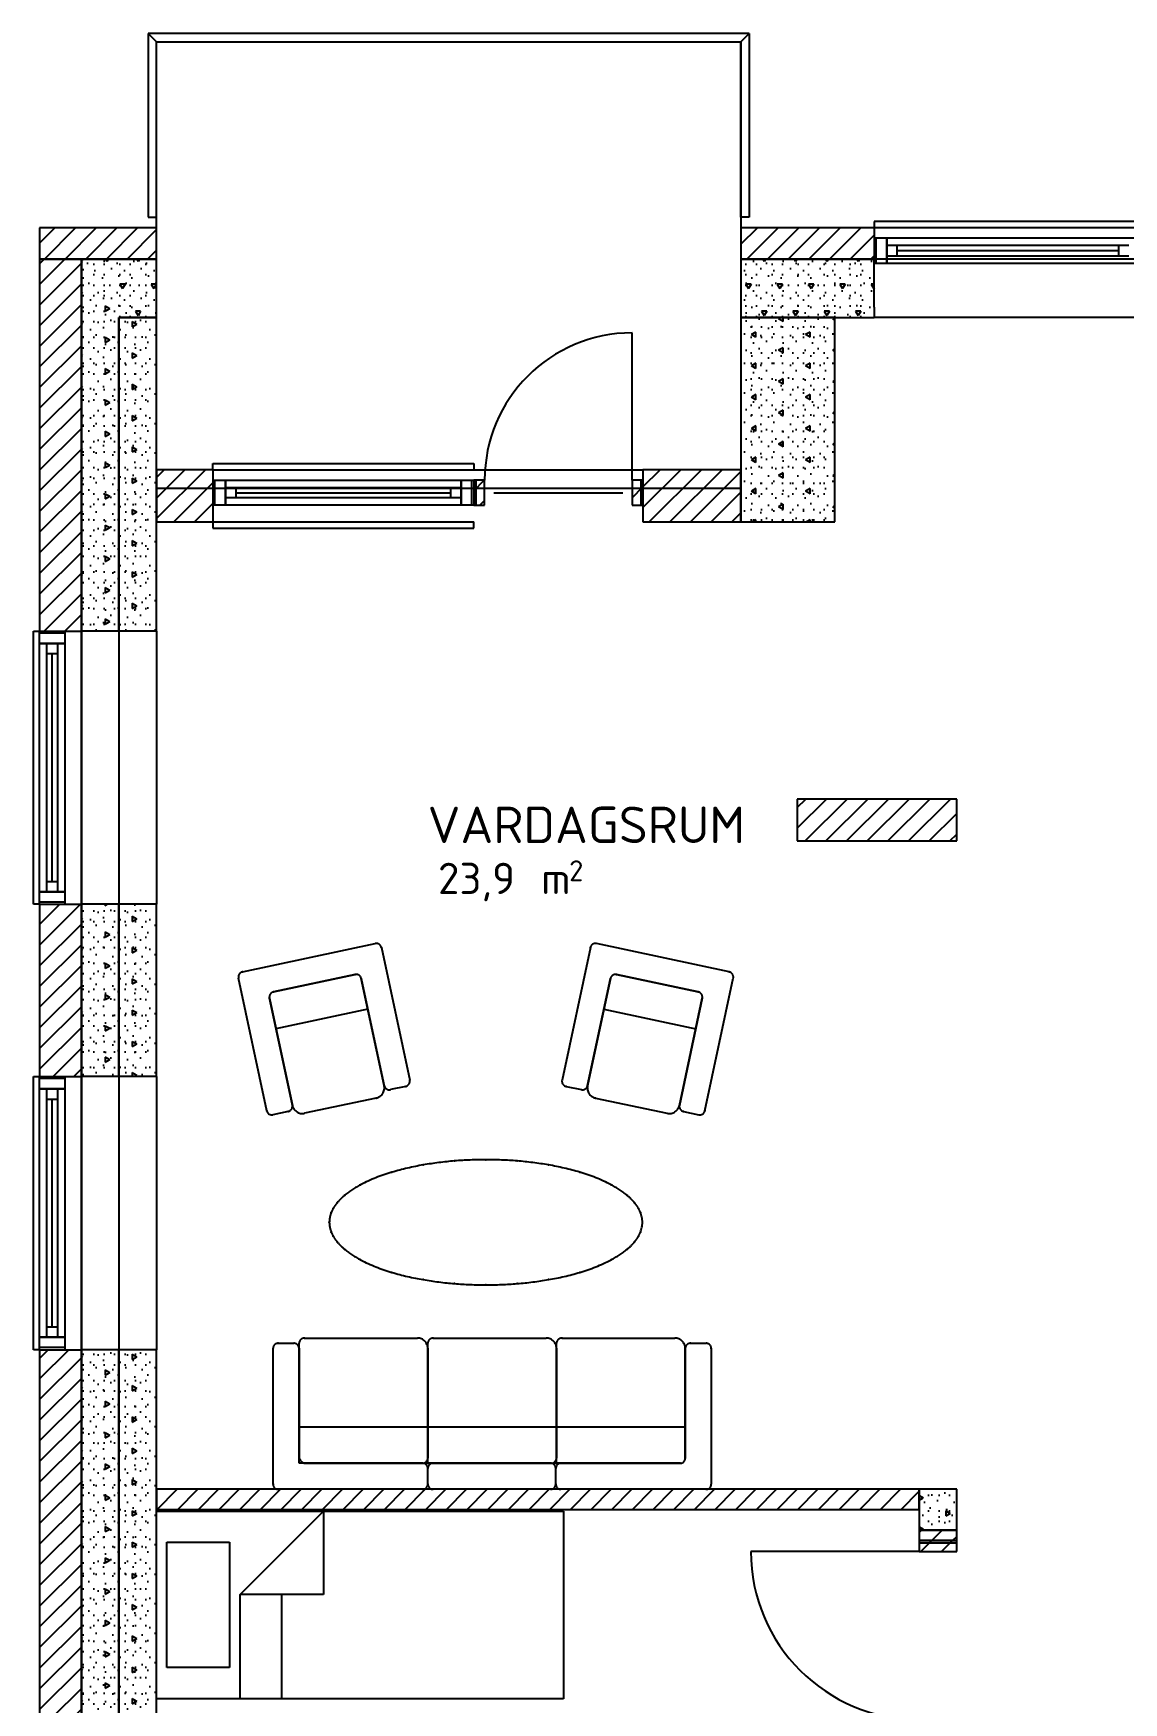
# Model space of a CAD drawing. Header units: metres. Extents: x -0.2 to 76.9, y -5.1 to 21.1.
# Drawn here: x -0.21 to 5.01, y 6.58 to 14.58 of the extents above; entities that cross this region are included whole.
import ezdxf
from ezdxf.enums import TextEntityAlignment as Align

# ---------------------------------------------------------------- set-up
doc = ezdxf.new("R2010")
doc.units = ezdxf.units.M
doc.linetypes.add('DASHED_4', pattern=[7, 4, -3])
for name, color, linetype in [('A-01SB-----', 3, 'Continuous'), ('A-01SC-----', 7, 'Continuous'), ('A-01SJ-----', 1, 'Continuous'), ('A-27B------', 7, 'Continuous'), ('A-42-------', 1, 'Continuous'), ('A-46---C---', 4, 'DASHED_4')]:
    doc.layers.add(name, color=color, linetype=linetype)
doc.layers.add('A-A-RUA----', color=3, linetype='Continuous', lineweight=0)
doc.styles.add('ISO', font='isocpeur.ttf')
pattern_1 = [(270, (0, 0), (0.2598076, 0), [0.025, -0.125]), (270, (0.1299, -0.075), (0.2598076, 0), [0.025, -0.125]), (330, (0, 0), (0.129904, 0.225), [0.025, -0.125]), (330, (-3e-17, -0.15), (0.129904, 0.225), [0.025, -0.125]), (30, (-5e-18, -0.025), (-0.129904, 0.225), [0.025, -0.125]), (30, (-3e-17, -0.175), (-0.129904, 0.225), [0.025, -0.125]), (270, (0.025, -5e-18), (0.05, 0), [0, -0.05, 0, -0.075]), (315, (0.025, -0.025), (0.03535534, 0.03535534), [0, -0.0375, 0, -0.0625])]
pattern_2 = [(180, (0, 0), (0, 0.2598076), [0.025, -0.125]), (180, (-0.075, -0.1299), (0, 0.2598076), [0.025, -0.125]), (240, (0, 0), (-0.225, 0.129904), [0.025, -0.125]), (240, (-0.15, 2e-17), (-0.225, 0.129904), [0.025, -0.125]), (300, (-0.025, 3e-18), (0.225, 0.129904), [0.025, -0.125]), (300, (-0.175, 2e-17), (0.225, 0.129904), [0.025, -0.125]), (180, (-3e-18, -0.025), (0, 0.05), [0, -0.05, 0, -0.075]), (225, (-0.025, -0.025), (-0.03535534, 0.03535534), [0, -0.0375, 0, -0.0625])]
pattern_3 = [(45, (0, 0), (-0.04949747, 0.04949747), [])]

# ---------------------------------------------------------------- blocks, each defined once
blk = doc.blocks.new('VARDAGSRUM_02_31', base_point=(2531.5, 10660.2))
at = {"layer": 'A-A-RUA----', "style": 'ISO'}
for tag, height, p in [('ROOM_NAME', 175, (1674.7, 10875.5)), ('bFrame', 150, (1724.7, 10606.2)), ('DUMMY_377', 150, (2123.8, 10606.2)), ('DUMMY_378', 100, (2352.8, 10617.7))]:
    blk.add_attdef(tag, text='', height=height, dxfattribs=at).set_placement(p, align=Align.TOP_LEFT)

msp = doc.modelspace()

# ---------------------------------------------------------------- hatches: boundary and pattern name
at = {"layer": 'A-01SB-----', "linetype": 'Continuous'}
h = msp.add_hatch(dxfattribs=at)
h.set_pattern_fill('BRANDSÄKRARE', color=256, scale=0.001, style=0, pattern_type=2)
h.set_pattern_definition(pattern_3)
h.paths.add_polyline_path([(0.3762, 7.5069), (4.0297, 7.5069), (4.0297, 7.6029), (0.3762, 7.6029)])
h = msp.add_hatch(dxfattribs=at)
h.set_pattern_fill('BRANDSÄKRARE', color=256, scale=0.001, style=0, pattern_type=2)
h.set_pattern_definition(pattern_3)
h.paths.add_polyline_path([(4.0297, 7.4069), (4.0297, 7.3569), (4.1257, 7.3569), (4.2097, 7.3569), (4.2097, 7.4069)])
at = {"layer": 'A-01SC-----', "linetype": 'Continuous'}
h = msp.add_hatch(dxfattribs=at)
h.set_pattern_fill('BRANDSÄKRARE', color=256, scale=0.001, style=0, pattern_type=2)
h.set_pattern_definition(pattern_3)
h.paths.add_polyline_path([(-0.1838, 13.5), (0.3762, 13.5), (0.3762, 13.65), (-0.1838, 13.65)])
h = msp.add_hatch(dxfattribs=at)
h.set_pattern_fill('BRANDSÄKRARE', color=256, scale=0.001, style=0, pattern_type=2)
h.set_pattern_definition(pattern_3)
h.paths.add_polyline_path([(3.1762, 13.65), (3.1762, 13.5), (3.8144, 13.5), (3.8144, 13.6), (3.8144, 13.65)])
h = msp.add_hatch(dxfattribs=at)
h.set_pattern_fill('BRANDSÄKRARE', color=256, scale=0.001, style=0, pattern_type=2)
h.set_pattern_definition(pattern_3)
h.paths.add_polyline_path([(-0.1838, 13.499), (-0.1838, 11.717), (-0.0638, 11.717), (0.0162, 11.717), (0.0162, 13.499)])
h = msp.add_hatch(dxfattribs=at)
h.set_pattern_fill('BETONG__STD_', color=256, scale=0.001, style=0, pattern_type=2)
h.set_pattern_definition(pattern_1)
h.paths.add_polyline_path([(0.1962, 13.22), (0.0162, 13.5), (0.0162, 11.717), (0.1962, 11.717)])
h = msp.add_hatch(dxfattribs=at)
h.set_pattern_fill('BETONG__STD_', color=256, scale=0.001, style=0, pattern_type=2)
h.set_pattern_definition(pattern_2)
h.paths.add_polyline_path([(0.1962, 13.22), (0.3762, 13.22), (0.3762, 13.5), (0.0162, 13.5)])
h = msp.add_hatch(dxfattribs=at)
h.set_pattern_fill('BETONG__STD_', color=256, scale=0.001, style=0, pattern_type=2)
h.set_pattern_definition(pattern_2)
h.paths.add_polyline_path([(3.8144, 13.22), (3.8144, 13.5), (3.1762, 13.5), (3.1762, 13.22)])
h = msp.add_hatch(dxfattribs=at)
h.set_pattern_fill('BRANDSÄKRARE', color=256, scale=0.001, style=0, pattern_type=2)
h.set_pattern_definition(pattern_3)
h.paths.add_polyline_path([(0.3762, 12.49), (0.3762, 12.24), (0.6462, 12.24), (0.6462, 12.32), (0.6462, 12.44), (0.6462, 12.49)])
h = msp.add_hatch(dxfattribs=at)
h.set_pattern_fill('BRANDSÄKRARE', color=256, scale=0.001, style=0, pattern_type=2)
h.set_pattern_definition(pattern_3)
h.paths.add_polyline_path([(2.7062, 12.44), (2.7062, 12.32), (2.7062, 12.24), (3.1762, 12.24), (3.1762, 12.49), (2.7062, 12.49)])
h = msp.add_hatch(dxfattribs=at)
h.set_pattern_fill('BRANDSÄKRARE', color=256, scale=0.001, style=0, pattern_type=2)
h.set_pattern_definition(pattern_3)
h.paths.add_polyline_path([(-0.1838, 9.5822), (-0.0638, 9.5822), (0.0162, 9.5822), (0.0162, 10.407), (-0.0638, 10.407), (-0.1838, 10.407)])
h = msp.add_hatch(dxfattribs=at)
h.set_pattern_fill('BETONG__STD_', color=256, scale=0.001, style=0, pattern_type=2)
h.set_pattern_definition(pattern_1)
h.paths.add_polyline_path([(0.1962, 10.407), (0.0162, 10.407), (0.0162, 9.5822), (0.1962, 9.5822)])
h = msp.add_hatch(dxfattribs=at)
h.set_pattern_fill('BRANDSÄKRARE', color=256, scale=0.001, style=0, pattern_type=2)
h.set_pattern_definition(pattern_3)
h.paths.add_polyline_path([(-0.1838, 6.5089), (-0.1338, 6.5089), (-0.0138, 6.5089), (0.0162, 6.5089), (0.0162, 8.2722), (-0.0638, 8.2722), (-0.1838, 8.2722)])
h = msp.add_hatch(dxfattribs=at)
h.set_pattern_fill('BETONG__STD_', color=256, scale=0.001, style=0, pattern_type=2)
h.set_pattern_definition(pattern_1)
h.paths.add_polyline_path([(0.1962, 8.2722), (0.0162, 8.2722), (0.0162, 6.5089), (0.1962, 6.5089)])
at = {"layer": 'A-27B------', "linetype": 'Continuous'}
h = msp.add_hatch(dxfattribs=at)
h.set_pattern_fill('BETONG__STD_', color=256, scale=0.001, style=0, pattern_type=2)
h.set_pattern_definition(pattern_1)
h.paths.add_polyline_path([(0.3762, 13.22), (0.1962, 13.22), (0.1962, 11.717), (0.3762, 11.717)])
h = msp.add_hatch(dxfattribs=at)
h.set_pattern_fill('BETONG__STD_', color=256, scale=0.001, style=0, pattern_type=2)
h.set_pattern_definition([(90, (0, 0), (-0.2598076, 0), [0.025, -0.125]), (90, (-0.1299, 0.075), (-0.2598076, 0), [0.025, -0.125]), (150, (0, 0), (0.129904, 0.225), [0.025, -0.125]), (150, (9e-18, 0.15), (0.129904, 0.225), [0.025, -0.125]), (210, (2e-18, 0.025), (-0.129904, 0.225), [0.025, -0.125]), (210, (1e-17, 0.175), (-0.129904, 0.225), [0.025, -0.125]), (90, (-0.025, 2e-18), (-0.05, 0), [0, -0.05, 0, -0.075]), (135, (-0.025, 0.025), (0.03535534, 0.03535534), [0, -0.0375, 0, -0.0625])])
h.paths.add_polyline_path([(3.1762, 13.22), (3.1762, 12.24), (3.6262, 12.24), (3.6262, 13.22)])
h = msp.add_hatch(dxfattribs=at)
h.set_pattern_fill('BRANDSÄKRARE', color=256, scale=0.001, style=0, pattern_type=2)
h.set_pattern_definition(pattern_3)
h.paths.add_polyline_path([(3.4462, 10.711), (4.2097, 10.711), (4.2097, 10.911), (3.4462, 10.911)])
h = msp.add_hatch(dxfattribs=at)
h.set_pattern_fill('BETONG__STD_', color=256, scale=0.001, style=0, pattern_type=2)
h.set_pattern_definition(pattern_1)
h.paths.add_polyline_path([(0.3762, 10.407), (0.1962, 10.407), (0.1962, 9.5822), (0.3762, 9.5822)])
h = msp.add_hatch(dxfattribs=at)
h.set_pattern_fill('BETONG__STD_', color=256, scale=0.001, style=0, pattern_type=2)
h.set_pattern_definition(pattern_1)
h.paths.add_polyline_path([(0.3762, 8.2722), (0.1962, 8.2722), (0.1962, 6.5089), (0.3762, 6.5089)])
h = msp.add_hatch(dxfattribs=at)
h.set_pattern_fill('BETONG__STD_', color=256, scale=0.001, style=0, pattern_type=2)
h.set_pattern_definition(pattern_1)
h.paths.add_polyline_path([(4.0297, 7.6029), (4.0297, 7.4069), (4.2097, 7.4069), (4.2097, 7.6029)])
at = {"layer": 'A-42-------', "linetype": 'Continuous'}
h = msp.add_hatch(dxfattribs=at)
h.set_pattern_fill('BRANDSÄKRARE', color=256, scale=0.001, style=0, pattern_type=2)
h.set_pattern_definition(pattern_3)
h.paths.add_polyline_path([(1.9482, 12.32), (1.9482, 12.44), (1.8962, 12.44), (1.8962, 12.32)])
h = msp.add_hatch(dxfattribs=at)
h.set_pattern_fill('BRANDSÄKRARE', color=256, scale=0.001, style=0, pattern_type=2)
h.set_pattern_definition(pattern_3)
h.paths.add_polyline_path([(2.7062, 12.32), (2.7062, 12.44), (2.6542, 12.44), (2.6542, 12.32)])
h = msp.add_hatch(dxfattribs=at)
h.set_pattern_fill('BRANDSÄKRARE', color=256, scale=0.001, style=0, pattern_type=2)
h.set_pattern_definition(pattern_3)
h.paths.add_polyline_path([(4.2097, 7.3569), (4.0297, 7.3569), (4.0297, 7.3049), (4.2097, 7.3049)])

# ---------------------------------------------------------------- linework, layer by layer
at = {"layer": 'A-01SB-----'}
for p, q in [((4.0297, 7.3569), (4.1257, 7.3569)), ((4.1257, 7.3569), (4.2097, 7.3569))]:
    msp.add_line(p, q, dxfattribs=at)
at = {"layer": 'A-01SB-----', "flags": 128}
for points in [[(4.0297, 7.6029), (0.3762, 7.6029)], [(0.3762, 7.6029), (0.3762, 7.5069)], [(4.0297, 7.5069), (4.0297, 7.6029)], [(0.3762, 7.5069), (4.0297, 7.5069)], [(4.0297, 7.4069), (4.0297, 7.3569)], [(4.2097, 7.4069), (4.0297, 7.4069)], [(4.2097, 7.3569), (4.2097, 7.4069)]]:
    msp.add_lwpolyline(points, dxfattribs=at)
at = {"layer": 'A-01SC-----'}
for p, q in [((3.8144, 13.65), (3.8144, 13.6)), ((3.8144, 13.6), (3.8144, 13.5)), ((0.6462, 12.49), (0.6462, 12.44)), ((2.7062, 12.49), (2.7062, 12.44)), ((0.6462, 12.44), (0.6462, 12.32)), ((2.7062, 12.44), (2.7062, 12.32)), ((0.6462, 12.32), (0.6462, 12.24)), ((2.7062, 12.32), (2.7062, 12.24)), ((-0.1838, 11.717), (-0.0638, 11.717)), ((-0.0638, 11.717), (0.0162, 11.717)), ((-0.1838, 10.407), (-0.0638, 10.407)), ((-0.0638, 10.407), (0.0162, 10.407)), ((-0.1838, 9.5822), (-0.0638, 9.5822)), ((-0.0638, 9.5822), (0.0162, 9.5822)), ((-0.1838, 8.2722), (-0.0638, 8.2722)), ((-0.0638, 8.2722), (0.0162, 8.2722))]:
    msp.add_line(p, q, dxfattribs=at)
at = {"layer": 'A-01SC-----', "flags": 128}
for points in [[(0.3762, 13.65), (-0.1838, 13.65)], [(-0.1838, 13.65), (-0.1838, 13.5)], [(0.3762, 13.5), (0.3762, 13.65)], [(3.8144, 13.65), (3.1762, 13.65)], [(3.1762, 13.65), (3.1762, 13.5)], [(-0.1838, 13.5), (0.3762, 13.5)], [(-0.1838, 13.499), (-0.1838, 11.717)], [(0.0162, 13.499), (-0.1838, 13.499)], [(0.0162, 13.5), (0.0162, 11.717)], [(0.3762, 13.5), (0.0162, 13.5)], [(0.0162, 11.717), (0.0162, 13.499)], [(0.3762, 13.22), (0.3762, 13.5)], [(3.8144, 13.5), (3.1762, 13.5)], [(3.1762, 13.5), (3.1762, 13.22)], [(3.1762, 13.5), (3.8144, 13.5)], [(0.1962, 11.717), (0.1962, 13.22)], [(0.1962, 13.22), (0.3762, 13.22)], [(3.1762, 13.22), (3.8144, 13.22)], [(0.6462, 12.49), (0.3762, 12.49)], [(0.3762, 12.49), (0.3762, 12.24)], [(3.1762, 12.49), (2.7062, 12.49)], [(3.1762, 12.24), (3.1762, 12.49)], [(0.3762, 12.24), (0.6462, 12.24)], [(2.7062, 12.24), (3.1762, 12.24)], [(-0.1838, 10.407), (-0.1838, 9.5822)], [(0.0162, 10.407), (0.0162, 9.5822)], [(0.0162, 9.5822), (0.0162, 10.407)], [(0.1962, 9.5822), (0.1962, 10.407)], [(-0.1838, 8.2722), (-0.1838, 6.5089)], [(0.0162, 8.2722), (0.0162, 6.5089)], [(0.0162, 6.5089), (0.0162, 8.2722)], [(0.1962, 6.5089), (0.1962, 8.2722)]]:
    msp.add_lwpolyline(points, dxfattribs=at)
at = {"layer": 'A-01SJ-----'}
for p, q in [((3.2162, 14.5816), (0.3362, 14.5816)), ((0.3362, 14.5816), (0.3762, 14.5416)), ((0.3762, 14.5416), (0.3362, 14.5816)), ((0.3362, 14.5816), (0.3362, 13.7)), ((3.1762, 14.5416), (3.2162, 14.5816)), ((3.1762, 14.5416), (3.2162, 14.5816)), ((3.2162, 14.5816), (3.2162, 13.7)), ((0.3762, 14.5416), (3.1762, 14.5416)), ((0.3762, 13.7), (0.3762, 14.5416)), ((3.1762, 13.7), (3.1762, 14.5416)), ((0.3362, 13.7), (0.3762, 13.7)), ((3.2162, 13.7), (3.1762, 13.7))]:
    msp.add_line(p, q, dxfattribs=at)
at = {"layer": 'A-01SJ-----', "flags": 128}
msp.add_lwpolyline([(3.1762, 12.3997), (0.3762, 12.3997), (0.3762, 14.5416), (3.1762, 14.5416)], close=True, dxfattribs=at)
at = {"layer": 'A-27B------', "flags": 128}
for points in [[(0.3762, 13.22), (0.1962, 13.22)], [(0.1962, 13.22), (0.1962, 11.717)], [(0.3762, 11.717), (0.3762, 13.22)], [(3.1762, 13.22), (3.1762, 12.24)], [(3.6262, 13.22), (3.1762, 13.22)], [(3.6262, 12.24), (3.6262, 13.22)], [(3.1762, 12.24), (3.6262, 12.24)], [(4.2097, 10.911), (3.4462, 10.911)], [(3.4462, 10.911), (3.4462, 10.711)], [(4.2097, 10.711), (4.2097, 10.911)], [(3.4462, 10.711), (4.2097, 10.711)], [(0.1962, 10.407), (0.1962, 9.5822)], [(0.3762, 9.5822), (0.3762, 10.407)], [(0.1962, 8.2722), (0.1962, 6.5089)], [(0.3762, 6.5089), (0.3762, 8.2722)], [(4.0297, 7.6029), (4.0297, 7.4069)], [(4.2097, 7.6029), (4.0297, 7.6029)], [(4.2097, 7.4069), (4.2097, 7.6029)], [(4.0297, 7.4069), (4.2097, 7.4069)]]:
    msp.add_lwpolyline(points, dxfattribs=at)
at = {"layer": 'A-42-------'}
for p, q in [((6.3244, 13.68), (3.8144, 13.68)), ((3.8144, 13.68), (3.8144, 13.65)), ((6.3244, 13.65), (3.8144, 13.65)), ((3.8744, 13.6), (3.8144, 13.6)), ((3.8144, 13.6), (3.8144, 13.5)), ((3.8244, 13.48), (3.8244, 13.6)), ((6.2644, 13.6), (3.8744, 13.6)), ((3.8744, 13.6), (3.8744, 13.515)), ((3.8744, 13.515), (3.8744, 13.6)), ((3.9244, 13.565), (3.8744, 13.565)), ((3.8744, 13.565), (3.8744, 13.515)), ((4.9844, 13.565), (3.9244, 13.565)), ((3.9244, 13.515), (3.9244, 13.565)), ((4.9844, 13.54), (3.9244, 13.54)), ((5.0344, 13.565), (4.9844, 13.565)), ((4.9844, 13.565), (4.9844, 13.515)), ((3.8144, 13.27), (3.8144, 13.5)), ((6.3244, 13.5), (3.8144, 13.5)), ((6.3244, 13.5), (3.8144, 13.5)), ((3.8144, 13.48), (3.8744, 13.48)), ((3.8744, 13.515), (3.8744, 13.48)), ((3.8744, 13.48), (3.8744, 13.515)), ((3.8744, 13.515), (3.9244, 13.515)), ((3.8744, 13.48), (6.2644, 13.48)), ((3.9244, 13.515), (4.9844, 13.515)), ((4.9844, 13.515), (5.0344, 13.515)), ((3.8144, 13.27), (3.8144, 13.22)), ((6.3244, 13.22), (3.8144, 13.22)), ((2.6542, 12.44), (2.6542, 13.146)), ((0.6462, 12.49), (0.6462, 12.52)), ((0.6462, 12.52), (1.8962, 12.52)), ((0.6462, 12.49), (1.8962, 12.49)), ((1.8962, 12.52), (1.8962, 12.49)), ((1.8962, 12.49), (2.7062, 12.49)), ((0.6462, 12.44), (0.7062, 12.44)), ((0.6462, 12.44), (0.6462, 12.32)), ((0.6562, 12.32), (0.6562, 12.44)), ((0.7062, 12.44), (1.8362, 12.44)), ((0.7062, 12.355), (0.7062, 12.44)), ((0.7062, 12.44), (0.7062, 12.355)), ((0.7062, 12.405), (0.7562, 12.405)), ((0.7062, 12.355), (0.7062, 12.405)), ((0.7562, 12.405), (1.7862, 12.405)), ((0.7562, 12.405), (0.7562, 12.355)), ((1.7862, 12.355), (1.7862, 12.405)), ((1.7862, 12.405), (1.8362, 12.405)), ((1.8362, 12.44), (1.8362, 12.355)), ((1.8362, 12.355), (1.8362, 12.44)), ((1.8362, 12.44), (1.8962, 12.44)), ((1.8362, 12.405), (1.8362, 12.355)), ((1.8862, 12.32), (1.8862, 12.44)), ((1.8962, 12.44), (1.8962, 12.32)), ((1.9482, 12.44), (1.8962, 12.44)), ((1.8962, 12.44), (1.8962, 12.32)), ((1.8962, 12.44), (1.8962, 12.32)), ((1.9062, 12.44), (1.9062, 12.32)), ((1.9482, 12.32), (1.9482, 12.44)), ((2.7062, 12.44), (2.6542, 12.44)), ((2.6542, 12.44), (2.6542, 12.32)), ((2.6962, 12.44), (2.6962, 12.32)), ((2.7062, 12.32), (2.7062, 12.44)), ((2.7062, 12.44), (2.7062, 12.32)), ((0.7062, 12.32), (0.7062, 12.355)), ((0.7062, 12.355), (0.7062, 12.32)), ((0.7562, 12.355), (0.7062, 12.355)), ((0.7562, 12.38), (1.7862, 12.38)), ((1.7862, 12.355), (0.7562, 12.355)), ((1.8362, 12.355), (1.7862, 12.355)), ((1.8362, 12.355), (1.8362, 12.32)), ((1.8362, 12.32), (1.8362, 12.355)), ((1.9922, 12.38), (2.6102, 12.38)), ((0.7062, 12.32), (0.6462, 12.32)), ((1.8362, 12.32), (0.7062, 12.32)), ((1.8962, 12.32), (1.8362, 12.32)), ((1.8962, 12.32), (1.9482, 12.32)), ((2.6542, 12.32), (2.7062, 12.32)), ((0.6462, 12.24), (1.8962, 12.24)), ((0.6462, 12.24), (0.6462, 12.21)), ((0.6462, 12.21), (1.8962, 12.21)), ((1.8962, 12.21), (1.8962, 12.24)), ((-0.2138, 10.407), (-0.2138, 11.717)), ((-0.2138, 11.717), (-0.1838, 11.717)), ((-0.1838, 10.407), (-0.1838, 11.717)), ((-0.1838, 11.657), (-0.1838, 11.717)), ((-0.1838, 11.717), (-0.0638, 11.717)), ((-0.0638, 11.707), (-0.1838, 11.707)), ((-0.0638, 11.717), (-0.0638, 11.657)), ((0.1962, 11.717), (0.0162, 11.717)), ((0.0162, 11.717), (0.0162, 10.407)), ((0.0162, 10.407), (0.0162, 11.717)), ((0.1962, 11.717), (0.1962, 10.407)), ((0.3762, 11.717), (0.1962, 11.717)), ((0.1962, 11.717), (0.1962, 10.407)), ((0.3762, 11.717), (0.3762, 10.407)), ((-0.1838, 11.657), (-0.0988, 11.657)), ((-0.1838, 10.467), (-0.1838, 11.657)), ((-0.0988, 11.657), (-0.1838, 11.657)), ((-0.1488, 11.607), (-0.1488, 11.657)), ((-0.1488, 11.657), (-0.0988, 11.657)), ((-0.1488, 10.517), (-0.1488, 11.607)), ((-0.0988, 11.607), (-0.1488, 11.607)), ((-0.1238, 10.517), (-0.1238, 11.607)), ((-0.0988, 11.657), (-0.0638, 11.657)), ((-0.0638, 11.657), (-0.0988, 11.657)), ((-0.0988, 11.657), (-0.0988, 11.607)), ((-0.0988, 11.607), (-0.0988, 10.517)), ((-0.0638, 11.657), (-0.0638, 10.467)), ((-0.1488, 10.467), (-0.1488, 10.517)), ((-0.1488, 10.517), (-0.0988, 10.517)), ((-0.0988, 10.517), (-0.0988, 10.467)), ((-0.1838, 10.407), (-0.2138, 10.407)), ((-0.0988, 10.467), (-0.1838, 10.467)), ((-0.1838, 10.407), (-0.1838, 10.467)), ((-0.1838, 10.467), (-0.0988, 10.467)), ((-0.0638, 10.417), (-0.1838, 10.417)), ((-0.1838, 10.407), (-0.0638, 10.407)), ((-0.0988, 10.467), (-0.1488, 10.467)), ((-0.0638, 10.467), (-0.0988, 10.467)), ((-0.0988, 10.467), (-0.0638, 10.467)), ((-0.0638, 10.467), (-0.0638, 10.407)), ((0.1962, 10.407), (0.0162, 10.407)), ((0.3762, 10.407), (0.1962, 10.407)), ((-0.2138, 8.2722), (-0.2138, 9.5822)), ((-0.2138, 9.5822), (-0.1838, 9.5822)), ((-0.1838, 8.2722), (-0.1838, 9.5822)), ((-0.1838, 9.5222), (-0.1838, 9.5822)), ((-0.1838, 9.5822), (-0.0638, 9.5822)), ((-0.0638, 9.5722), (-0.1838, 9.5722)), ((-0.1838, 9.5222), (-0.0988, 9.5222)), ((-0.1838, 8.3322), (-0.1838, 9.5222)), ((-0.0988, 9.5222), (-0.1838, 9.5222)), ((-0.1488, 9.4722), (-0.1488, 9.5222)), ((-0.1488, 9.5222), (-0.0988, 9.5222)), ((-0.0988, 9.5222), (-0.0638, 9.5222)), ((-0.0638, 9.5222), (-0.0988, 9.5222)), ((-0.0988, 9.5222), (-0.0988, 9.4722)), ((-0.0638, 9.5822), (-0.0638, 9.5222)), ((-0.0638, 9.5222), (-0.0638, 8.3322)), ((0.1962, 9.5822), (0.0162, 9.5822)), ((0.0162, 9.5822), (0.0162, 8.2722)), ((0.0162, 8.2722), (0.0162, 9.5822)), ((0.1962, 9.5822), (0.1962, 8.2722)), ((0.3762, 9.5822), (0.1962, 9.5822)), ((0.1962, 9.5822), (0.1962, 8.2722)), ((0.3762, 9.5822), (0.3762, 8.2722)), ((-0.1488, 8.3822), (-0.1488, 9.4722)), ((-0.0988, 9.4722), (-0.1488, 9.4722)), ((-0.1238, 8.3822), (-0.1238, 9.4722)), ((-0.0988, 9.4722), (-0.0988, 8.3822)), ((-0.0988, 8.3322), (-0.1838, 8.3322)), ((-0.1838, 8.2722), (-0.1838, 8.3322)), ((-0.1838, 8.3322), (-0.0988, 8.3322)), ((-0.1488, 8.3322), (-0.1488, 8.3822)), ((-0.1488, 8.3822), (-0.0988, 8.3822)), ((-0.0988, 8.3322), (-0.1488, 8.3322)), ((-0.0988, 8.3822), (-0.0988, 8.3322)), ((-0.0638, 8.3322), (-0.0988, 8.3322)), ((-0.0988, 8.3322), (-0.0638, 8.3322)), ((-0.0638, 8.3322), (-0.0638, 8.2722)), ((-0.1838, 8.2722), (-0.2138, 8.2722)), ((-0.0638, 8.2822), (-0.1838, 8.2822)), ((-0.1838, 8.2722), (-0.0638, 8.2722)), ((0.1962, 8.2722), (0.0162, 8.2722)), ((0.3762, 8.2722), (0.1962, 8.2722)), ((4.0297, 7.3049), (3.2237, 7.3049)), ((4.2097, 7.3569), (4.0297, 7.3569)), ((4.0297, 7.3569), (4.0297, 7.3049)), ((4.0297, 7.3569), (4.1257, 7.3569)), ((4.0297, 7.3469), (4.2097, 7.3469)), ((4.0297, 7.3049), (4.2097, 7.3049)), ((4.2097, 7.3049), (4.2097, 7.3569))]:
    msp.add_line(p, q, dxfattribs=at)
for centre, radius, start, end in [((2.6542, 12.44), 0.706, 90, 180), ((4.0297, 7.3049), 0.806, 180, 270)]:
    msp.add_arc(centre, radius, start, end, dxfattribs=at)
at = {"layer": 'A-46---C---'}
for p, q in [((0.7879, 10.083), (1.4236, 10.2188)), ((1.4532, 10.1996), (1.589, 9.5639)), ((2.4547, 10.1996), (2.319, 9.5639)), ((3.12, 10.083), (2.4844, 10.2188)), ((0.9044, 9.4177), (0.7687, 10.0534)), ((1.3274, 10.0704), (0.9363, 9.9869)), ((0.9363, 9.9869), (1.3274, 10.0704)), ((1.4667, 9.5378), (1.3571, 10.0512)), ((1.3571, 10.0512), (1.4668, 9.5373)), ((2.5508, 10.0512), (2.4411, 9.5373)), ((2.4412, 9.5378), (2.5508, 10.0512)), ((2.5805, 10.0704), (2.9717, 9.9869)), ((2.9717, 9.9869), (2.5805, 10.0704)), ((3.0035, 9.4177), (3.1393, 10.0534)), ((0.917, 9.9572), (1.0268, 9.4433)), ((1.0268, 9.4433), (0.917, 9.9572)), ((2.9909, 9.9572), (2.8812, 9.4433)), ((2.8812, 9.4433), (2.9909, 9.9572)), ((1.3884, 9.9045), (0.9484, 9.8105)), ((2.5195, 9.9045), (2.9596, 9.8105)), ((1.5698, 9.5342), (1.4964, 9.5186)), ((1.589, 9.5639), (1.589, 9.5638)), ((2.319, 9.5639), (2.3189, 9.5638)), ((2.3382, 9.5342), (2.4115, 9.5186)), ((1.4288, 9.4785), (1.0855, 9.4053)), ((2.4792, 9.4785), (2.8224, 9.4053)), ((1.0074, 9.4141), (0.9341, 9.3985)), ((2.9005, 9.4141), (2.9739, 9.3985)), ((1.0856, 8.3279), (1.6263, 8.3279)), ((1.7023, 8.3279), (2.243, 8.3279)), ((2.319, 8.3279), (2.8597, 8.3279)), ((0.9342, 7.6279), (0.9342, 8.2779)), ((0.9592, 8.3029), (1.0342, 8.3029)), ((1.0592, 7.7279), (1.0592, 8.3029)), ((1.0592, 8.2779), (1.0592, 7.7529)), ((1.6758, 7.7279), (1.6758, 8.3029)), ((1.6758, 8.2784), (1.6758, 7.7529)), ((2.2925, 7.7279), (2.2925, 8.3029)), ((2.2925, 8.2784), (2.2925, 7.7529)), ((2.9092, 7.7529), (2.9092, 8.2784)), ((2.9092, 8.2784), (2.9092, 7.7529)), ((2.9342, 8.3029), (3.0092, 8.3029)), ((3.0342, 8.2779), (3.0342, 7.6279)), ((1.0592, 7.9029), (2.9092, 7.9029)), ((1.6508, 7.7279), (1.0592, 7.7279)), ((1.0842, 7.7279), (2.8842, 7.7279)), ((2.2675, 7.7279), (1.6758, 7.7279)), ((1.6758, 7.6279), (1.6758, 7.7029)), ((1.6758, 7.6279), (1.6758, 7.7029)), ((2.2889, 7.6279), (2.2889, 7.7029)), ((2.2889, 7.6279), (2.2889, 7.7029)), ((2.8842, 7.7279), (2.2925, 7.7279)), ((3.0092, 7.6029), (0.9592, 7.6029)), ((0.3762, 6.5989), (0.3762, 7.4989)), ((0.3762, 7.4989), (2.3262, 7.4989)), ((0.7762, 7.0989), (1.1762, 7.4989)), ((1.1762, 7.4989), (1.1762, 7.0989)), ((2.3262, 7.4989), (2.3262, 6.5989)), ((0.4262, 6.7489), (0.4262, 7.3489)), ((0.4262, 7.3489), (0.7262, 7.3489)), ((0.7262, 7.3489), (0.7262, 6.7489)), ((1.1762, 7.0989), (0.7762, 7.0989)), ((0.7762, 6.5989), (0.7762, 7.0989)), ((0.9762, 6.5989), (0.9762, 7.0989)), ((0.7262, 6.7489), (0.4262, 6.7489)), ((2.3262, 6.5989), (0.3762, 6.5989))]:
    msp.add_line(p, q, dxfattribs=at)
for centre, radius, start, end in [((1.4292, 10.195), 0.0245, 10.79598, 103.31379), ((2.4787, 10.195), 0.0245, 76.68621, 169.20402), ((0.7931, 10.0586), 0.025, 102.05489, 192.05489), ((3.1148, 10.0586), 0.025, 347.94511, 77.94511), ((1.3327, 10.046), 0.025, 12.05489, 102.05489), ((1.3327, 10.046), 0.025, 12.05489, 102.05489), ((2.5753, 10.046), 0.025, 77.94511, 167.94511), ((2.5753, 10.046), 0.025, 77.94511, 167.94511), ((0.9415, 9.9625), 0.025, 102.05489, 192.05489), ((0.9415, 9.9625), 0.025, 102.05489, 192.05489), ((2.9665, 9.9625), 0.025, 347.94511, 77.94511), ((2.9665, 9.9625), 0.025, 347.94511, 77.94511), ((1.4184, 9.527), 0.0495, 282.05489, 12.05489), ((1.4912, 9.543), 0.025, 192.05489, 282.05489), ((1.5645, 9.5587), 0.025, 282.05552, 11.73523), ((2.3434, 9.5587), 0.025, 168.26477, 257.94448), ((2.4168, 9.543), 0.025, 257.94511, 347.94511), ((2.4895, 9.527), 0.0495, 167.94511, 257.94511), ((1.0022, 9.4386), 0.025, 282.06184, 10.94437), ((1.0752, 9.4537), 0.0495, 192.05489, 282.05489), ((2.8327, 9.4537), 0.0495, 257.94511, 347.94511), ((2.9057, 9.4386), 0.025, 169.05563, 257.93816), ((0.9289, 9.4229), 0.025, 192.05489, 282.05489), ((2.9791, 9.4229), 0.025, 257.94511, 347.94511), ((1.7308, 8.3382), 0.8168, 106.12558, 117.47725), ((1.8761, 7.8653), 1.3114, 99.7511, 106.48402), ((1.9379, 7.5167), 1.6655, 94.61143, 99.81476), ((1.9535, 7.3354), 1.8475, 89.98544, 94.64248), ((1.9544, 7.3343), 1.8486, 85.35889, 90.01319), ((1.9706, 7.5211), 1.661, 80.1783, 85.39551), ((2.0349, 7.8784), 1.298, 73.48122, 80.28366), ((2.1748, 8.3325), 0.8229, 62.56535, 73.83182), ((1.5618, 8.6645), 0.4493, 117.55205, 129.01299), ((2.3424, 8.6588), 0.456, 51.07265, 62.36232), ((1.3916, 8.8523), 0.1948, 140.39326, 150.00048), ((1.4514, 8.8017), 0.2732, 129.14709, 140.22613), ((2.4549, 8.8002), 0.2754, 39.81838, 50.80839), ((2.5163, 8.8523), 0.1949, 30.00168, 39.60458), ((1.3309, 8.8823), 0.1269, 157.76542, 179.73343), ((1.331, 8.8835), 0.1271, 180.2769, 202.22425), ((1.3579, 8.8722), 0.1557, 150.12546, 158.08159), ((2.5495, 8.8719), 0.1563, 21.93322, 29.85973), ((2.58, 8.8829), 0.124, 337.49888, 22.50112), ((1.3585, 8.8939), 0.1565, 201.9369, 209.85604), ((1.3907, 8.9128), 0.1938, 209.97301, 219.63326), ((2.5189, 8.9117), 0.1918, 320.31695, 330.07679), ((2.5501, 8.8935), 0.1557, 330.12531, 338.08175), ((1.4552, 8.9678), 0.2785, 219.88007, 230.7467), ((1.5618, 9.1011), 0.4492, 230.98681, 242.44815), ((2.345, 9.103), 0.4515, 297.5802, 308.98483), ((2.4541, 8.9664), 0.2766, 309.21566, 320.15756), ((1.7316, 9.4294), 0.8189, 242.53735, 253.85982), ((1.8731, 9.8876), 1.2983, 253.48201, 260.28288), ((2.0347, 9.8884), 1.2991, 279.7192, 286.51592), ((2.1787, 9.4235), 0.8125, 286.0956, 297.50723), ((1.9373, 10.2443), 1.6607, 260.17784, 265.39598), ((1.9535, 10.4304), 1.8476, 265.35763, 270.01445), ((1.9544, 10.4313), 1.8484, 269.98665, 274.64128), ((1.9711, 10.2408), 1.6572, 274.59844, 279.82774), ((1.0849, 8.3022), 0.0257, 88.36988, 178.36988), ((1.6263, 8.2784), 0.0495, 359.99999, 89.99999), ((1.7016, 8.3022), 0.0257, 88.36988, 178.36988), ((2.243, 8.2784), 0.0495, 359.99999, 89.99999), ((2.3182, 8.3022), 0.0257, 88.36988, 178.36988), ((2.8597, 8.2784), 0.0495, 359.99999, 89.99999), ((0.9592, 8.2778), 0.0251, 90.16016, 179.83987), ((1.0342, 8.2779), 0.025, 359.99999, 89.99999), ((2.9342, 8.2779), 0.025, 90.00697, 178.8895), ((3.0092, 8.2779), 0.025, 359.99999, 89.99999), ((1.1033, 7.772), 0.048, 203.40231, 246.59766), ((1.6508, 7.7529), 0.025, 270.00001, 0.00001), ((1.6508, 7.7029), 0.025, 0, 90), ((1.7008, 7.7029), 0.025, 90, 180), ((2.2639, 7.7029), 0.025, 0, 90), ((2.2675, 7.7529), 0.025, 270.00001, 0.00001), ((2.3139, 7.7029), 0.025, 90, 180), ((2.8842, 7.7529), 0.025, 270.00001, 0.00001), ((2.8842, 7.7529), 0.025, 270.00001, 0.00001), ((0.9586, 7.6274), 0.0245, 178.74108, 271.25889), ((1.6508, 7.6279), 0.025, 270, 0), ((1.7008, 7.6279), 0.025, 180, 270), ((2.2639, 7.6279), 0.025, 270, 0), ((2.3139, 7.6279), 0.025, 180, 270), ((3.0092, 7.6279), 0.025, 270.00001, 0.00001)]:
    msp.add_arc(centre, radius, start, end, dxfattribs=at)
for p in [(1.4532, 10.1996), (2.4547, 10.1996), (0.7879, 10.083), (3.12, 10.083), (1.3274, 10.0704), (1.3571, 10.0512), (2.5508, 10.0512), (2.5805, 10.0704), (0.917, 9.9572), (0.9363, 9.9869), (2.9717, 9.9869), (2.9909, 9.9572), (1.4667, 9.5378), (1.5698, 9.5342), (2.3382, 9.5342), (2.4412, 9.5378), (1.0268, 9.4433), (1.4288, 9.4785), (2.4792, 9.4785), (2.8812, 9.4433), (0.9044, 9.4177), (1.0074, 9.4141), (2.9005, 9.4141), (3.0035, 9.4177), (1.504, 9.1229), (1.654, 9.1578), (1.804, 9.1768), (1.954, 9.1829), (2.104, 9.1768), (2.254, 9.1578), (2.404, 9.1229), (1.354, 9.0629), (2.554, 9.0629), (1.2415, 8.9765), (1.279, 9.0136), (2.629, 9.0136), (2.6665, 8.9765), (1.204, 8.8829), (1.2134, 8.9303), (1.2228, 8.9497), (2.6851, 8.9497), (2.6945, 8.9303), (1.2134, 8.8354), (1.2228, 8.816), (2.6851, 8.816), (2.6945, 8.8354), (1.2415, 8.7892), (1.279, 8.7521), (2.629, 8.7521), (2.6665, 8.7892), (1.354, 8.7029), (1.504, 8.6429), (2.404, 8.6429), (2.554, 8.7029), (1.654, 8.6079), (1.804, 8.5889), (1.954, 8.5829), (2.104, 8.5889), (2.254, 8.6079), (1.0856, 8.3279), (1.7023, 8.3279), (2.319, 8.3279), (0.9592, 8.3029), (1.0592, 8.2779), (1.6758, 8.2784), (2.2925, 8.2784), (2.9092, 8.2784), (2.9342, 8.3029), (3.0342, 8.2779), (1.0842, 7.7279), (1.6508, 7.7279), (1.6508, 7.7279), (1.7008, 7.7279), (2.2639, 7.7279), (2.2675, 7.7279), (2.3139, 7.7279), (2.8842, 7.7279), (2.9092, 7.7529), (0.9342, 7.6279), (1.6758, 7.6279), (1.6758, 7.6279), (2.2889, 7.6279), (2.2889, 7.6279), (3.0092, 7.6029)]:
    msp.add_point(p, dxfattribs=at)

# ---------------------------------------------------------------- block references
at = {"layer": 'A-A-RUA----'}
ref = msp.add_blockref('VARDAGSRUM_02_31', (2.5315, 10.6602), dxfattribs=dict(at, xscale=0.001, yscale=0.001, zscale=0.001))
ref.add_attrib('ROOM_NAME', 'VARDAGSRUM', dxfattribs={"color": 7, "height": 0.175, "style": 'ISO'}).set_placement((1.6747, 10.8755), align=Align.TOP_LEFT)
ref.add_attrib('bFrame', '23,9', dxfattribs={"color": 7, "height": 0.15, "style": 'ISO'}).set_placement((1.7247, 10.6062), align=Align.TOP_LEFT)
ref.add_attrib('DUMMY_377', ' m', dxfattribs={"color": 7, "height": 0.15, "style": 'ISO'}).set_placement((2.1238, 10.6062), align=Align.TOP_LEFT)
ref.add_attrib('DUMMY_378', '2', dxfattribs={"color": 7, "height": 0.1, "style": 'ISO'}).set_placement((2.3528, 10.6177), align=Align.TOP_LEFT)

doc.saveas('drawing.dxf')
